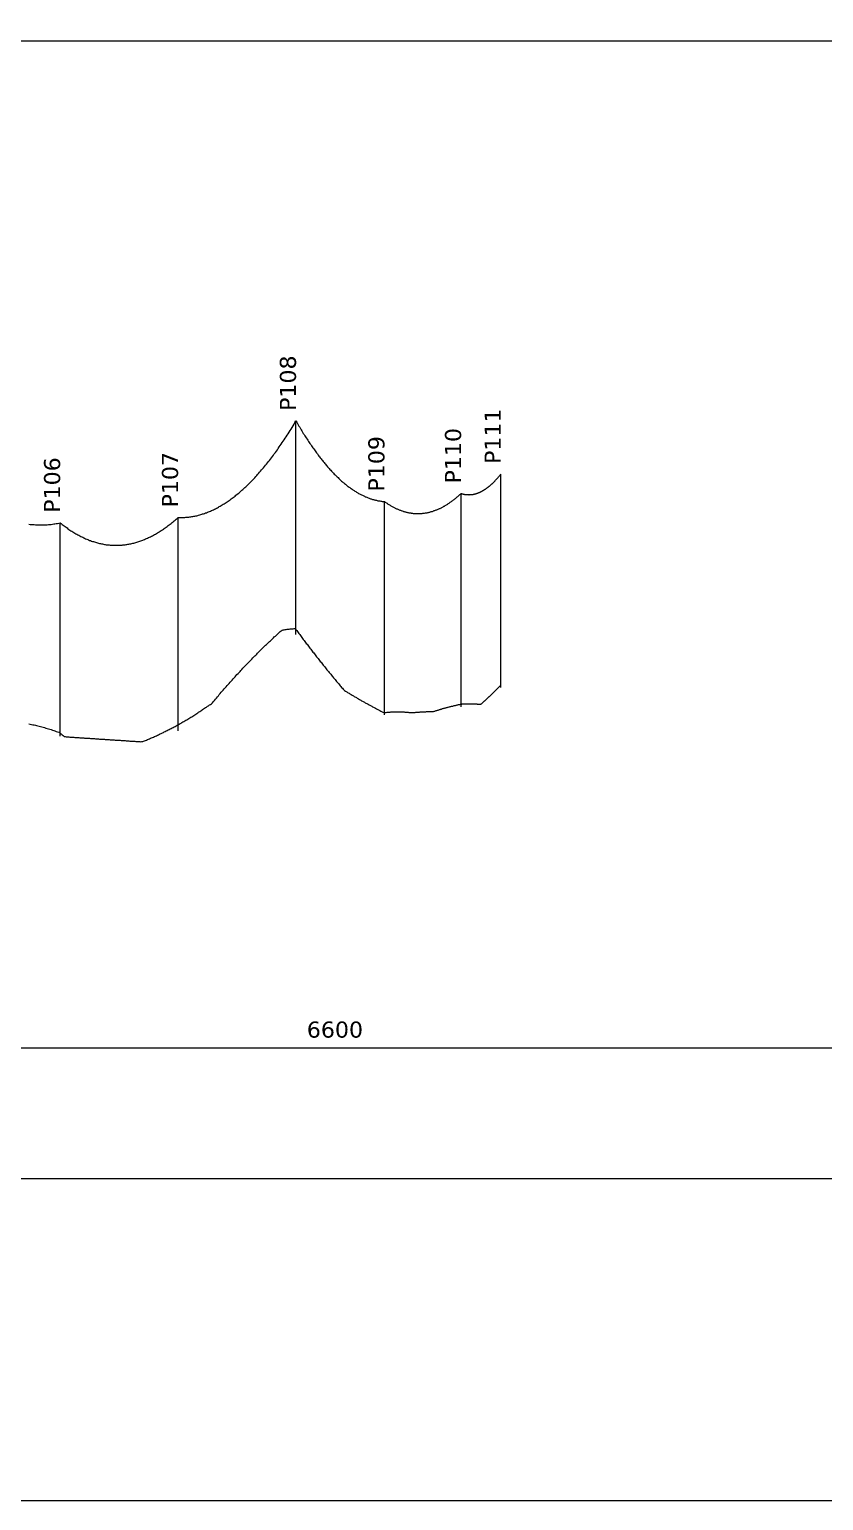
# Paper-space layout 'LP-11' of a CAD drawing. Header units: metres, sheet in millimetres. Extents: x 10 to 410, y 10 to 287.
# Drawn here: x 145.8 to 224.7, y 10 to 156.2 of the extents above; entities that cross this region are included whole.
import ezdxf

# ---------------------------------------------------------------- set-up
doc = ezdxf.new("R2010")
doc.units = ezdxf.units.M
for name, color, linetype, lineweight, true_color in [('CABLE', 7, 'Continuous', 18, 0x087f8c), ('GRILLA', 7, 'Continuous', 13, 0xd2dce3), ('MARCO', 7, 'Continuous', 13, 0x163b55), ('POSTES', 7, 'Continuous', 13, 0x244c65), ('TERRENO', 7, 'Continuous', 13, 0x777777), ('TEXTO', 7, 'Continuous', 13, 0x163b55)]:
    doc.layers.add(name, color=color, linetype=linetype, lineweight=lineweight, true_color=true_color)
doc.styles.add('LP-TEXTO', font='DejaVuSans.ttf')

psp = doc.layouts.new('LP-11')

# ---------------------------------------------------------------- linework, layer by layer
at = {"layer": 'CABLE'}
for points in [[(160.58, 107.68), (160.68, 107.68), (160.78, 107.67), (160.88, 107.67), (160.97, 107.68), (161.07, 107.68), (161.17, 107.68), (161.27, 107.69), (161.36, 107.7), (161.46, 107.7), (161.56, 107.71), (161.66, 107.72), (161.75, 107.74), (161.85, 107.75), (161.95, 107.77), (162.05, 107.78), (162.14, 107.8), (162.24, 107.82), (162.34, 107.84), (162.44, 107.86), (162.54, 107.89), (162.63, 107.91), (162.73, 107.94), (162.83, 107.97), (162.93, 108), (163.02, 108.03), (163.12, 108.06), (163.22, 108.09), (163.32, 108.13), (163.41, 108.16), (163.51, 108.2), (163.61, 108.24), (163.71, 108.28), (163.81, 108.32), (163.9, 108.36), (164, 108.41), (164.1, 108.45), (164.2, 108.5), (164.29, 108.55), (164.39, 108.6), (164.49, 108.65), (164.59, 108.7), (164.68, 108.76), (164.78, 108.81), (164.88, 108.87), (164.98, 108.93), (165.07, 108.99), (165.17, 109.05), (165.27, 109.11), (165.37, 109.17), (165.47, 109.24), (165.56, 109.31), (165.66, 109.37), (165.76, 109.44), (165.86, 109.52), (165.95, 109.59), (166.05, 109.66), (166.15, 109.74), (166.25, 109.81), (166.34, 109.89), (166.44, 109.97), (166.54, 110.05), (166.64, 110.13), (166.74, 110.22), (166.83, 110.3), (166.93, 110.39), (167.03, 110.47), (167.13, 110.56), (167.22, 110.65), (167.32, 110.74), (167.42, 110.84), (167.52, 110.93), (167.61, 111.03), (167.71, 111.13), (167.81, 111.22), (167.91, 111.32), (168, 111.43), (168.1, 111.53), (168.2, 111.63), (168.3, 111.74), (168.4, 111.85), (168.49, 111.95), (168.59, 112.06), (168.69, 112.17), (168.79, 112.29), (168.88, 112.4), (168.98, 112.52), (169.08, 112.63), (169.18, 112.75), (169.27, 112.87), (169.37, 112.99), (169.47, 113.12), (169.57, 113.24), (169.67, 113.36), (169.76, 113.49), (169.86, 113.62), (169.96, 113.75), (170.06, 113.88), (170.15, 114.01), (170.25, 114.14), (170.35, 114.28), (170.45, 114.42), (170.54, 114.55), (170.64, 114.69), (170.74, 114.83), (170.84, 114.98), (170.93, 115.12), (171.03, 115.26), (171.13, 115.41), (171.23, 115.56), (171.33, 115.71), (171.42, 115.86), (171.52, 116.01), (171.62, 116.16), (171.72, 116.32), (171.81, 116.47), (171.91, 116.63), (172.01, 116.79), (172.11, 116.95), (172.2, 117.11), (172.3, 117.27)], [(172.3, 117.27), (172.38, 117.15), (172.45, 117.02), (172.52, 116.89), (172.6, 116.77), (172.67, 116.65), (172.74, 116.52), (172.82, 116.4), (172.89, 116.28), (172.96, 116.16), (173.03, 116.04), (173.11, 115.93), (173.18, 115.81), (173.25, 115.69), (173.33, 115.58), (173.4, 115.47), (173.47, 115.35), (173.55, 115.24), (173.62, 115.13), (173.69, 115.02), (173.77, 114.92), (173.84, 114.81), (173.91, 114.7), (173.99, 114.6), (174.06, 114.49), (174.13, 114.39), (174.21, 114.29), (174.28, 114.19), (174.35, 114.09), (174.43, 113.99), (174.5, 113.89), (174.57, 113.79), (174.65, 113.7), (174.72, 113.6), (174.79, 113.51), (174.87, 113.42), (174.94, 113.33), (175.01, 113.23), (175.09, 113.14), (175.16, 113.06), (175.23, 112.97), (175.31, 112.88), (175.38, 112.8), (175.45, 112.71), (175.53, 112.63), (175.6, 112.55), (175.67, 112.46), (175.75, 112.38), (175.82, 112.3), (175.89, 112.23), (175.97, 112.15), (176.04, 112.07), (176.11, 112), (176.19, 111.92), (176.26, 111.85), (176.33, 111.78), (176.41, 111.71), (176.48, 111.64), (176.55, 111.57), (176.63, 111.5), (176.7, 111.43), (176.77, 111.36), (176.84, 111.3), (176.92, 111.24), (176.99, 111.17), (177.06, 111.11), (177.14, 111.05), (177.21, 110.99), (177.28, 110.93), (177.36, 110.87), (177.43, 110.81), (177.5, 110.76), (177.58, 110.7), (177.65, 110.65), (177.72, 110.6), (177.8, 110.55), (177.87, 110.49), (177.94, 110.44), (178.02, 110.4), (178.09, 110.35), (178.16, 110.3), (178.24, 110.26), (178.31, 110.21), (178.38, 110.17), (178.46, 110.12), (178.53, 110.08), (178.6, 110.04), (178.68, 110), (178.75, 109.96), (178.82, 109.93), (178.9, 109.89), (178.97, 109.85), (179.04, 109.82), (179.12, 109.79), (179.19, 109.75), (179.26, 109.72), (179.34, 109.69), (179.41, 109.66), (179.48, 109.63), (179.56, 109.61), (179.63, 109.58), (179.7, 109.55), (179.78, 109.53), (179.85, 109.51), (179.92, 109.48), (180, 109.46), (180.07, 109.44), (180.14, 109.42), (180.22, 109.4), (180.29, 109.39), (180.36, 109.37), (180.43, 109.35), (180.51, 109.34), (180.58, 109.33), (180.65, 109.32), (180.73, 109.3), (180.8, 109.29), (180.87, 109.28), (180.95, 109.28), (181.02, 109.27), (181.09, 109.26)], [(188.71, 110.06), (188.75, 110.05), (188.78, 110.04), (188.81, 110.03), (188.85, 110.03), (188.88, 110.02), (188.91, 110.01), (188.94, 110), (188.98, 110), (189.01, 109.99), (189.04, 109.98), (189.07, 109.98), (189.11, 109.97), (189.14, 109.97), (189.17, 109.96), (189.21, 109.96), (189.24, 109.96), (189.27, 109.95), (189.3, 109.95), (189.34, 109.95), (189.37, 109.95), (189.4, 109.95), (189.44, 109.95), (189.47, 109.94), (189.5, 109.94), (189.53, 109.95), (189.57, 109.95), (189.6, 109.95), (189.63, 109.95), (189.67, 109.95), (189.7, 109.95), (189.73, 109.96), (189.76, 109.96), (189.8, 109.97), (189.83, 109.97), (189.86, 109.98), (189.9, 109.98), (189.93, 109.99), (189.96, 109.99), (189.99, 110), (190.03, 110.01), (190.06, 110.01), (190.09, 110.02), (190.13, 110.03), (190.16, 110.04), (190.19, 110.05), (190.22, 110.06), (190.26, 110.07), (190.29, 110.08), (190.32, 110.09), (190.36, 110.1), (190.39, 110.11), (190.42, 110.13), (190.45, 110.14), (190.49, 110.15), (190.52, 110.17), (190.55, 110.18), (190.59, 110.2), (190.62, 110.21), (190.65, 110.23), (190.68, 110.24), (190.72, 110.26), (190.75, 110.27), (190.78, 110.29), (190.82, 110.31), (190.85, 110.33), (190.88, 110.35), (190.91, 110.37), (190.95, 110.38), (190.98, 110.4), (191.01, 110.42), (191.05, 110.45), (191.08, 110.47), (191.11, 110.49), (191.14, 110.51), (191.18, 110.53), (191.21, 110.56), (191.24, 110.58), (191.28, 110.6), (191.31, 110.63), (191.34, 110.65), (191.37, 110.68), (191.41, 110.7), (191.44, 110.73), (191.47, 110.76), (191.5, 110.78), (191.54, 110.81), (191.57, 110.84), (191.6, 110.87), (191.64, 110.89), (191.67, 110.92), (191.7, 110.95), (191.73, 110.98), (191.77, 111.01), (191.8, 111.04), (191.83, 111.07), (191.87, 111.11), (191.9, 111.14), (191.93, 111.17), (191.96, 111.2), (192, 111.24), (192.03, 111.27), (192.06, 111.31), (192.1, 111.34), (192.13, 111.38), (192.16, 111.41), (192.19, 111.45), (192.23, 111.48), (192.26, 111.52), (192.29, 111.56), (192.33, 111.6), (192.36, 111.63), (192.39, 111.67), (192.42, 111.71), (192.46, 111.75), (192.49, 111.79), (192.52, 111.83), (192.56, 111.87), (192.59, 111.92), (192.62, 111.96), (192.65, 112)], [(181.09, 109.26), (181.16, 109.22), (181.22, 109.17), (181.28, 109.13), (181.35, 109.09), (181.41, 109.05), (181.48, 109.01), (181.54, 108.97), (181.6, 108.93), (181.67, 108.89), (181.73, 108.85), (181.79, 108.81), (181.86, 108.78), (181.92, 108.74), (181.98, 108.71), (182.05, 108.68), (182.11, 108.65), (182.17, 108.61), (182.24, 108.58), (182.3, 108.55), (182.36, 108.53), (182.43, 108.5), (182.49, 108.47), (182.55, 108.45), (182.62, 108.42), (182.68, 108.4), (182.75, 108.37), (182.81, 108.35), (182.87, 108.33), (182.94, 108.31), (183, 108.29), (183.06, 108.27), (183.13, 108.25), (183.19, 108.23), (183.25, 108.22), (183.32, 108.2), (183.38, 108.19), (183.44, 108.17), (183.51, 108.16), (183.57, 108.15), (183.63, 108.14), (183.7, 108.13), (183.76, 108.12), (183.82, 108.11), (183.89, 108.1), (183.95, 108.09), (184.02, 108.09), (184.08, 108.08), (184.14, 108.08), (184.21, 108.07), (184.27, 108.07), (184.33, 108.07), (184.4, 108.07), (184.46, 108.07), (184.52, 108.07), (184.59, 108.07), (184.65, 108.08), (184.71, 108.08), (184.78, 108.08), (184.84, 108.09), (184.9, 108.1), (184.97, 108.1), (185.03, 108.11), (185.09, 108.12), (185.16, 108.13), (185.22, 108.14), (185.29, 108.15), (185.35, 108.16), (185.41, 108.18), (185.48, 108.19), (185.54, 108.21), (185.6, 108.22), (185.67, 108.24), (185.73, 108.26), (185.79, 108.27), (185.86, 108.29), (185.92, 108.31), (185.98, 108.33), (186.05, 108.36), (186.11, 108.38), (186.17, 108.4), (186.24, 108.43), (186.3, 108.45), (186.36, 108.48), (186.43, 108.51), (186.49, 108.53), (186.55, 108.56), (186.62, 108.59), (186.68, 108.62), (186.75, 108.65), (186.81, 108.69), (186.87, 108.72), (186.94, 108.75), (187, 108.79), (187.06, 108.82), (187.13, 108.86), (187.19, 108.9), (187.25, 108.94), (187.32, 108.98), (187.38, 109.02), (187.44, 109.06), (187.51, 109.1), (187.57, 109.14), (187.63, 109.19), (187.7, 109.23), (187.76, 109.28), (187.82, 109.32), (187.89, 109.37), (187.95, 109.42), (188.02, 109.47), (188.08, 109.52), (188.14, 109.57), (188.21, 109.62), (188.27, 109.67), (188.33, 109.72), (188.4, 109.78), (188.46, 109.83), (188.52, 109.89), (188.59, 109.95), (188.65, 110), (188.71, 110.06)], [(145.76, 107.02), (145.89, 107), (146.02, 106.99), (146.15, 106.98), (146.28, 106.97), (146.4, 106.96), (146.53, 106.95), (146.66, 106.95), (146.79, 106.94), (146.92, 106.94), (147.05, 106.94), (147.18, 106.95), (147.31, 106.95), (147.44, 106.96), (147.57, 106.96), (147.7, 106.98), (147.83, 106.99), (147.96, 107), (148.09, 107.02), (148.22, 107.04), (148.34, 107.05), (148.47, 107.08), (148.6, 107.1), (148.73, 107.13), (148.86, 107.15)], [(148.86, 107.15), (148.96, 107.07), (149.06, 107), (149.16, 106.92), (149.25, 106.85), (149.35, 106.78), (149.45, 106.71), (149.55, 106.64), (149.64, 106.57), (149.74, 106.5), (149.84, 106.43), (149.94, 106.37), (150.03, 106.31), (150.13, 106.25), (150.23, 106.19), (150.33, 106.13), (150.42, 106.07), (150.52, 106.01), (150.62, 105.96), (150.72, 105.91), (150.82, 105.85), (150.91, 105.8), (151.01, 105.76), (151.11, 105.71), (151.21, 105.66), (151.3, 105.62), (151.4, 105.57), (151.5, 105.53), (151.6, 105.49), (151.69, 105.45), (151.79, 105.41), (151.89, 105.38), (151.99, 105.34), (152.09, 105.31), (152.18, 105.28), (152.28, 105.25), (152.38, 105.22), (152.48, 105.19), (152.57, 105.16), (152.67, 105.14), (152.77, 105.11), (152.87, 105.09), (152.96, 105.07), (153.06, 105.05), (153.16, 105.03), (153.26, 105.01), (153.35, 105), (153.45, 104.98), (153.55, 104.97), (153.65, 104.96), (153.75, 104.95), (153.84, 104.94), (153.94, 104.93), (154.04, 104.93), (154.14, 104.92), (154.23, 104.92), (154.33, 104.92), (154.43, 104.92), (154.53, 104.92), (154.62, 104.92), (154.72, 104.92), (154.82, 104.93), (154.92, 104.93), (155.02, 104.94), (155.11, 104.95), (155.21, 104.96), (155.31, 104.97), (155.41, 104.99), (155.5, 105), (155.6, 105.02), (155.7, 105.04), (155.8, 105.05), (155.89, 105.07), (155.99, 105.1), (156.09, 105.12), (156.19, 105.14), (156.28, 105.17), (156.38, 105.2), (156.48, 105.23), (156.58, 105.26), (156.68, 105.29), (156.77, 105.32), (156.87, 105.35), (156.97, 105.39), (157.07, 105.43), (157.16, 105.46), (157.26, 105.5), (157.36, 105.55), (157.46, 105.59), (157.55, 105.63), (157.65, 105.68), (157.75, 105.72), (157.85, 105.77), (157.95, 105.82), (158.04, 105.87), (158.14, 105.92), (158.24, 105.98), (158.34, 106.03), (158.43, 106.09), (158.53, 106.15), (158.63, 106.21), (158.73, 106.27), (158.82, 106.33), (158.92, 106.39), (159.02, 106.46), (159.12, 106.52), (159.21, 106.59), (159.31, 106.66), (159.41, 106.73), (159.51, 106.8), (159.61, 106.87), (159.7, 106.95), (159.8, 107.02), (159.9, 107.1), (160, 107.18), (160.09, 107.26), (160.19, 107.34), (160.29, 107.42), (160.39, 107.51), (160.48, 107.59), (160.58, 107.68)]]:
    psp.add_lwpolyline(points, dxfattribs=at)
at = {"layer": 'GRILLA'}
psp.add_lwpolyline([(15, 55), (287, 55), (287, 155), (15, 155)], close=True, dxfattribs=at)
at = {"layer": 'MARCO'}
psp.add_lwpolyline([(10, 10), (410, 10), (410, 287), (10, 287)], close=True, dxfattribs=at)
psp.add_lwpolyline([(10, 42), (410, 42)], dxfattribs=at)
at = {"layer": 'POSTES'}
for points in [[(172.3, 96.07), (172.3, 117.27)], [(192.65, 90.8), (192.65, 112)], [(188.71, 88.86), (188.71, 110.06)], [(181.09, 88.06), (181.09, 109.26)], [(148.86, 85.95), (148.86, 107.15)], [(160.58, 86.48), (160.58, 107.68)]]:
    psp.add_lwpolyline(points, dxfattribs=at)
at = {"layer": 'TERRENO'}
for points in [[(160.58, 87.09), (160.68, 87.14), (160.78, 87.2), (160.88, 87.25), (160.97, 87.31), (161.07, 87.37), (161.17, 87.42), (161.27, 87.48), (161.36, 87.54), (161.46, 87.59), (161.56, 87.65), (161.66, 87.71), (161.75, 87.77), (161.85, 87.83), (161.95, 87.89), (162.05, 87.95), (162.14, 88.01), (162.24, 88.08), (162.34, 88.14), (162.44, 88.2), (162.54, 88.27), (162.63, 88.33), (162.73, 88.4), (162.83, 88.46), (162.93, 88.53), (163.02, 88.59), (163.12, 88.66), (163.22, 88.72), (163.32, 88.79), (163.41, 88.85), (163.51, 88.92), (163.61, 88.98), (163.71, 89.05), (163.81, 89.11), (163.9, 89.18), (164, 89.28), (164.1, 89.39), (164.2, 89.5), (164.29, 89.62), (164.39, 89.74), (164.49, 89.85), (164.59, 89.97), (164.68, 90.08), (164.78, 90.2), (164.88, 90.31), (164.98, 90.42), (165.07, 90.53), (165.17, 90.65), (165.27, 90.76), (165.37, 90.87), (165.47, 90.98), (165.56, 91.09), (165.66, 91.2), (165.76, 91.31), (165.86, 91.42), (165.95, 91.53), (166.05, 91.64), (166.15, 91.75), (166.25, 91.85), (166.34, 91.96), (166.44, 92.07), (166.54, 92.17), (166.64, 92.28), (166.74, 92.39), (166.83, 92.49), (166.93, 92.59), (167.03, 92.7), (167.13, 92.8), (167.22, 92.91), (167.32, 93.01), (167.42, 93.11), (167.52, 93.21), (167.61, 93.32), (167.71, 93.42), (167.81, 93.52), (167.91, 93.62), (168, 93.72), (168.1, 93.82), (168.2, 93.92), (168.3, 94.01), (168.4, 94.11), (168.49, 94.21), (168.59, 94.31), (168.69, 94.4), (168.79, 94.5), (168.88, 94.6), (168.98, 94.69), (169.08, 94.79), (169.18, 94.88), (169.27, 94.98), (169.37, 95.07), (169.47, 95.16), (169.57, 95.26), (169.67, 95.35), (169.76, 95.44), (169.86, 95.53), (169.96, 95.63), (170.06, 95.72), (170.15, 95.81), (170.25, 95.9), (170.35, 95.99), (170.45, 96.08), (170.54, 96.16), (170.64, 96.25), (170.74, 96.34), (170.84, 96.41), (170.93, 96.49), (171.03, 96.51), (171.13, 96.52), (171.23, 96.54), (171.33, 96.56), (171.42, 96.57), (171.52, 96.59), (171.62, 96.6), (171.72, 96.61), (171.81, 96.62), (171.91, 96.63), (172.01, 96.63), (172.11, 96.64), (172.2, 96.64), (172.3, 96.65)], [(172.3, 96.54), (172.38, 96.44), (172.45, 96.35), (172.52, 96.25), (172.6, 96.15), (172.67, 96.05), (172.74, 95.95), (172.82, 95.85), (172.89, 95.75), (172.96, 95.66), (173.03, 95.56), (173.11, 95.46), (173.18, 95.37), (173.25, 95.27), (173.33, 95.17), (173.4, 95.08), (173.47, 94.98), (173.55, 94.88), (173.62, 94.79), (173.69, 94.69), (173.77, 94.6), (173.84, 94.5), (173.91, 94.41), (173.99, 94.31), (174.06, 94.22), (174.13, 94.12), (174.21, 94.03), (174.28, 93.94), (174.35, 93.84), (174.43, 93.75), (174.5, 93.66), (174.57, 93.56), (174.65, 93.47), (174.72, 93.38), (174.79, 93.29), (174.87, 93.2), (174.94, 93.1), (175.01, 93.01), (175.09, 92.92), (175.16, 92.83), (175.23, 92.74), (175.31, 92.65), (175.38, 92.56), (175.45, 92.47), (175.53, 92.38), (175.6, 92.29), (175.67, 92.2), (175.75, 92.11), (175.82, 92.02), (175.89, 91.93), (175.97, 91.84), (176.04, 91.76), (176.11, 91.67), (176.19, 91.58), (176.26, 91.49), (176.33, 91.4), (176.41, 91.32), (176.48, 91.23), (176.55, 91.14), (176.63, 91.06), (176.7, 90.97), (176.77, 90.88), (176.84, 90.8), (176.92, 90.71), (176.99, 90.63), (177.06, 90.55), (177.14, 90.48), (177.21, 90.44), (177.28, 90.39), (177.36, 90.35), (177.43, 90.3), (177.5, 90.26), (177.58, 90.21), (177.65, 90.17), (177.72, 90.13), (177.8, 90.08), (177.87, 90.04), (177.94, 89.99), (178.02, 89.95), (178.09, 89.91), (178.16, 89.87), (178.24, 89.82), (178.31, 89.78), (178.38, 89.74), (178.46, 89.69), (178.53, 89.65), (178.6, 89.61), (178.68, 89.57), (178.75, 89.53), (178.82, 89.48), (178.9, 89.44), (178.97, 89.4), (179.04, 89.36), (179.12, 89.32), (179.19, 89.28), (179.26, 89.24), (179.34, 89.2), (179.41, 89.16), (179.48, 89.12), (179.56, 89.08), (179.63, 89.04), (179.7, 89), (179.78, 88.96), (179.85, 88.92), (179.92, 88.88), (180, 88.84), (180.07, 88.8), (180.14, 88.76), (180.22, 88.72), (180.29, 88.68), (180.36, 88.64), (180.43, 88.61), (180.51, 88.57), (180.58, 88.53), (180.65, 88.49), (180.73, 88.45), (180.8, 88.42), (180.87, 88.38), (180.95, 88.34), (181.02, 88.3), (181.09, 88.27)], [(188.71, 89.14), (188.75, 89.14), (188.78, 89.14), (188.81, 89.15), (188.85, 89.15), (188.88, 89.15), (188.91, 89.15), (188.94, 89.15), (188.98, 89.15), (189.01, 89.15), (189.04, 89.15), (189.07, 89.15), (189.11, 89.15), (189.14, 89.15), (189.17, 89.15), (189.21, 89.15), (189.24, 89.15), (189.27, 89.15), (189.3, 89.15), (189.34, 89.15), (189.37, 89.15), (189.4, 89.15), (189.44, 89.16), (189.47, 89.16), (189.5, 89.16), (189.53, 89.16), (189.57, 89.16), (189.6, 89.16), (189.63, 89.16), (189.67, 89.16), (189.7, 89.16), (189.73, 89.15), (189.76, 89.15), (189.8, 89.15), (189.83, 89.15), (189.86, 89.15), (189.9, 89.15), (189.93, 89.15), (189.96, 89.15), (189.99, 89.15), (190.03, 89.15), (190.06, 89.15), (190.09, 89.15), (190.13, 89.15), (190.16, 89.15), (190.19, 89.15), (190.22, 89.15), (190.26, 89.15), (190.29, 89.15), (190.32, 89.14), (190.36, 89.14), (190.39, 89.14), (190.42, 89.14), (190.45, 89.14), (190.49, 89.14), (190.52, 89.14), (190.55, 89.14), (190.59, 89.14), (190.62, 89.13), (190.65, 89.13), (190.68, 89.13), (190.72, 89.16), (190.75, 89.18), (190.78, 89.21), (190.82, 89.24), (190.85, 89.27), (190.88, 89.3), (190.91, 89.33), (190.95, 89.36), (190.98, 89.39), (191.01, 89.42), (191.05, 89.45), (191.08, 89.48), (191.11, 89.51), (191.14, 89.54), (191.18, 89.57), (191.21, 89.6), (191.24, 89.63), (191.28, 89.66), (191.31, 89.69), (191.34, 89.72), (191.37, 89.75), (191.41, 89.78), (191.44, 89.82), (191.47, 89.85), (191.5, 89.88), (191.54, 89.91), (191.57, 89.94), (191.6, 89.97), (191.64, 90), (191.67, 90.03), (191.7, 90.07), (191.73, 90.1), (191.77, 90.13), (191.8, 90.16), (191.83, 90.19), (191.87, 90.22), (191.9, 90.26), (191.93, 90.29), (191.96, 90.32), (192, 90.35), (192.03, 90.38), (192.06, 90.42), (192.1, 90.45), (192.13, 90.48), (192.16, 90.51), (192.19, 90.55), (192.23, 90.58), (192.26, 90.61), (192.29, 90.65), (192.33, 90.68), (192.36, 90.71), (192.39, 90.74), (192.42, 90.78), (192.46, 90.81), (192.49, 90.84), (192.52, 90.88), (192.56, 90.91), (192.59, 90.95), (192.62, 90.98), (192.65, 91.01)], [(181.09, 88.3), (181.16, 88.31), (181.22, 88.31), (181.28, 88.32), (181.35, 88.33), (181.41, 88.33), (181.48, 88.34), (181.54, 88.34), (181.6, 88.35), (181.67, 88.35), (181.73, 88.36), (181.79, 88.36), (181.86, 88.36), (181.92, 88.37), (181.98, 88.37), (182.05, 88.37), (182.11, 88.37), (182.17, 88.38), (182.24, 88.38), (182.3, 88.38), (182.36, 88.38), (182.43, 88.38), (182.49, 88.38), (182.55, 88.38), (182.62, 88.38), (182.68, 88.37), (182.75, 88.37), (182.81, 88.37), (182.87, 88.37), (182.94, 88.36), (183, 88.36), (183.06, 88.36), (183.13, 88.35), (183.19, 88.35), (183.25, 88.34), (183.32, 88.34), (183.38, 88.33), (183.44, 88.33), (183.51, 88.32), (183.57, 88.31), (183.63, 88.31), (183.7, 88.3), (183.76, 88.29), (183.82, 88.29), (183.89, 88.3), (183.95, 88.3), (184.02, 88.31), (184.08, 88.31), (184.14, 88.32), (184.21, 88.33), (184.27, 88.33), (184.33, 88.34), (184.4, 88.34), (184.46, 88.34), (184.52, 88.35), (184.59, 88.35), (184.65, 88.36), (184.71, 88.36), (184.78, 88.36), (184.84, 88.37), (184.9, 88.37), (184.97, 88.37), (185.03, 88.38), (185.09, 88.38), (185.16, 88.38), (185.22, 88.38), (185.29, 88.39), (185.35, 88.39), (185.41, 88.39), (185.48, 88.39), (185.54, 88.39), (185.6, 88.39), (185.67, 88.39), (185.73, 88.4), (185.79, 88.4), (185.86, 88.4), (185.92, 88.4), (185.98, 88.41), (186.05, 88.43), (186.11, 88.45), (186.17, 88.47), (186.24, 88.49), (186.3, 88.51), (186.36, 88.53), (186.43, 88.55), (186.49, 88.57), (186.55, 88.59), (186.62, 88.61), (186.68, 88.63), (186.75, 88.65), (186.81, 88.67), (186.87, 88.69), (186.94, 88.7), (187, 88.72), (187.06, 88.74), (187.13, 88.76), (187.19, 88.78), (187.25, 88.79), (187.32, 88.81), (187.38, 88.83), (187.44, 88.84), (187.51, 88.86), (187.57, 88.88), (187.63, 88.89), (187.7, 88.91), (187.76, 88.92), (187.82, 88.94), (187.89, 88.95), (187.95, 88.97), (188.02, 88.99), (188.08, 89), (188.14, 89.01), (188.21, 89.03), (188.27, 89.04), (188.33, 89.06), (188.4, 89.07), (188.46, 89.09), (188.52, 89.1), (188.59, 89.11), (188.65, 89.13), (188.71, 89.14)], [(145.76, 87.18), (145.89, 87.15), (146.02, 87.12), (146.15, 87.09), (146.28, 87.07), (146.4, 87.03), (146.53, 87), (146.66, 86.97), (146.79, 86.94), (146.92, 86.91), (147.05, 86.87), (147.18, 86.84), (147.31, 86.8), (147.44, 86.76), (147.57, 86.73), (147.7, 86.69), (147.83, 86.65), (147.96, 86.61), (148.09, 86.56), (148.22, 86.52), (148.34, 86.48), (148.47, 86.43), (148.6, 86.39), (148.73, 86.34), (148.86, 86.3)], [(148.86, 86.25), (148.96, 86.17), (149.06, 86.09), (149.16, 86.01), (149.25, 85.93), (149.35, 85.91), (149.45, 85.89), (149.55, 85.89), (149.64, 85.88), (149.74, 85.88), (149.84, 85.87), (149.94, 85.86), (150.03, 85.85), (150.13, 85.85), (150.23, 85.84), (150.33, 85.83), (150.42, 85.83), (150.52, 85.82), (150.62, 85.81), (150.72, 85.81), (150.82, 85.8), (150.91, 85.8), (151.01, 85.79), (151.11, 85.78), (151.21, 85.78), (151.3, 85.77), (151.4, 85.76), (151.5, 85.76), (151.6, 85.75), (151.69, 85.74), (151.79, 85.74), (151.89, 85.73), (151.99, 85.72), (152.09, 85.72), (152.18, 85.71), (152.28, 85.71), (152.38, 85.7), (152.48, 85.69), (152.57, 85.69), (152.67, 85.68), (152.77, 85.67), (152.87, 85.67), (152.96, 85.66), (153.06, 85.65), (153.16, 85.65), (153.26, 85.64), (153.35, 85.63), (153.45, 85.63), (153.55, 85.62), (153.65, 85.62), (153.75, 85.61), (153.84, 85.6), (153.94, 85.6), (154.04, 85.59), (154.14, 85.58), (154.23, 85.58), (154.33, 85.57), (154.43, 85.56), (154.53, 85.56), (154.62, 85.55), (154.72, 85.54), (154.82, 85.54), (154.92, 85.53), (155.02, 85.52), (155.11, 85.52), (155.21, 85.51), (155.31, 85.51), (155.41, 85.5), (155.5, 85.49), (155.6, 85.49), (155.7, 85.48), (155.8, 85.47), (155.89, 85.47), (155.99, 85.46), (156.09, 85.45), (156.19, 85.45), (156.28, 85.44), (156.38, 85.43), (156.48, 85.43), (156.58, 85.42), (156.68, 85.42), (156.77, 85.41), (156.87, 85.4), (156.97, 85.41), (157.07, 85.42), (157.16, 85.46), (157.26, 85.49), (157.36, 85.53), (157.46, 85.57), (157.55, 85.62), (157.65, 85.66), (157.75, 85.7), (157.85, 85.74), (157.95, 85.78), (158.04, 85.83), (158.14, 85.87), (158.24, 85.91), (158.34, 85.96), (158.43, 86), (158.53, 86.05), (158.63, 86.09), (158.73, 86.14), (158.82, 86.18), (158.92, 86.23), (159.02, 86.28), (159.12, 86.33), (159.21, 86.37), (159.31, 86.42), (159.41, 86.47), (159.51, 86.52), (159.61, 86.57), (159.7, 86.62), (159.8, 86.67), (159.9, 86.72), (160, 86.77), (160.09, 86.82), (160.19, 86.88), (160.29, 86.93), (160.39, 86.98), (160.48, 87.04), (160.58, 87.09)]]:
    psp.add_lwpolyline(points, dxfattribs=at)

# ---------------------------------------------------------------- texts
at = {"layer": 'TEXTO', "style": 'LP-TEXTO'}
for s, p in [('P108', (172.3, 118.27)), ('P111', (192.65, 113)), ('P109', (181.09, 110.26)), ('P110', (188.71, 111.06)), ('P106', (148.86, 108.15)), ('P107', (160.58, 108.68))]:
    psp.add_text(s, height=1.6, rotation=90, dxfattribs=at).set_placement(p)
psp.add_text('6600', height=1.6, dxfattribs=at).set_placement((173.38, 56))

doc.saveas('drawing.dxf')
